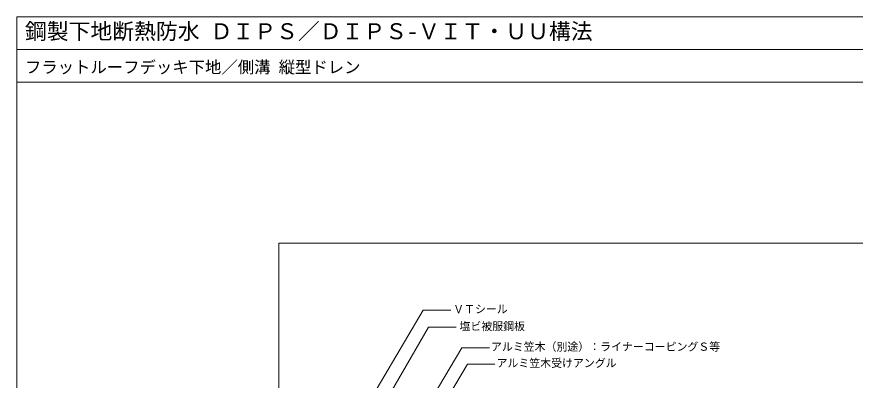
# Model space of a CAD drawing. Units: millimetres, scale not verified. Extents: x -1380 to 1380, y -955 to 955.
# Drawn here: x -1380 to 156, y 289 to 955 of the extents above; entities that cross this region are included whole.
import ezdxf
from ezdxf.enums import TextEntityAlignment as Align

# ---------------------------------------------------------------- set-up
doc = ezdxf.new("R2010")
doc.units = ezdxf.units.MM
doc.header["$LTSCALE"] = 3
for name, color, linetype, lineweight in [('0-0_0', 7, 'Continuous', 18), ('0-2_MOJI', 7, 'Continuous', 18), ('0-B_WAKU', 7, 'Continuous', 18)]:
    doc.layers.add(name, color=color, linetype=linetype, lineweight=lineweight)
doc.styles.add('ＭＳ ゴシック', font='')
doc.styles.get('ＭＳ ゴシック').set_extended_font_data('MS Gothic')

msp = doc.modelspace()

# ---------------------------------------------------------------- linework, layer by layer
at = {"layer": '0-0_0'}
msp.add_line((-1380.057, 895.002), (1379.943, 895.002), dxfattribs=at)
msp.add_lwpolyline([(-900.057, -659.998), (899.943, -659.998), (899.943, 540.002), (-900.057, 540.002)], close=True, dxfattribs=at)
at = {"layer": '0-2_MOJI'}
for points in [[(-585.004, 417.073), (-635.442, 417.073), (-755.481, 212.851)], [(-575.117, 385.762), (-625.555, 385.762), (-727.57, 209.502)], [(-514.171, 348.199), (-564.609, 348.199), (-628.413, 239.649)], [(-503.972, 318.199), (-554.41, 318.199), (-618.214, 209.649)]]:
    msp.add_lwpolyline(points, dxfattribs=at)
at = {"layer": '0-B_WAKU'}
for points in [[(1379.943, 835.002), (-1380.057, 835.002), (-1380.057, 955.002), (1379.943, 955.002)], [(-1380.057, -954.998), (1379.943, -954.998), (1379.943, 955.002), (-1380.057, 955.002)]]:
    msp.add_lwpolyline(points, close=True, dxfattribs=at)

# ---------------------------------------------------------------- texts
at = {"layer": '0-2_MOJI', "style": 'ＭＳ ゴシック'}
for s, p in [('ＶＴシール', (-580.485, 407.073)), ('塩ビ被服鋼板', (-568.821, 375.762)), ('アルミ笠木（別途）：ライナーコーピングＳ等', (-511.171, 338.199)), ('アルミ笠木受けアングル', (-500.972, 308.199))]:
    msp.add_text(s, height=14.66, dxfattribs=at).set_placement(p, align=Align.BOTTOM_LEFT)
at = {"layer": '0-B_WAKU', "style": 'ＭＳ ゴシック'}
for s, height, p in [('鋼製下地断熱防水 ＤＩＰＳ／ＤＩＰＳ-ＶＩＴ・ＵＵ構法', 29.33, (-1365.057, 905.002)), ('フラットルーフデッキ下地／側溝 縦型ドレン', 21.99, (-1365.057, 845.002))]:
    msp.add_text(s, height=height, dxfattribs=at).set_placement(p, align=Align.BOTTOM_LEFT)

doc.saveas('drawing.dxf')
